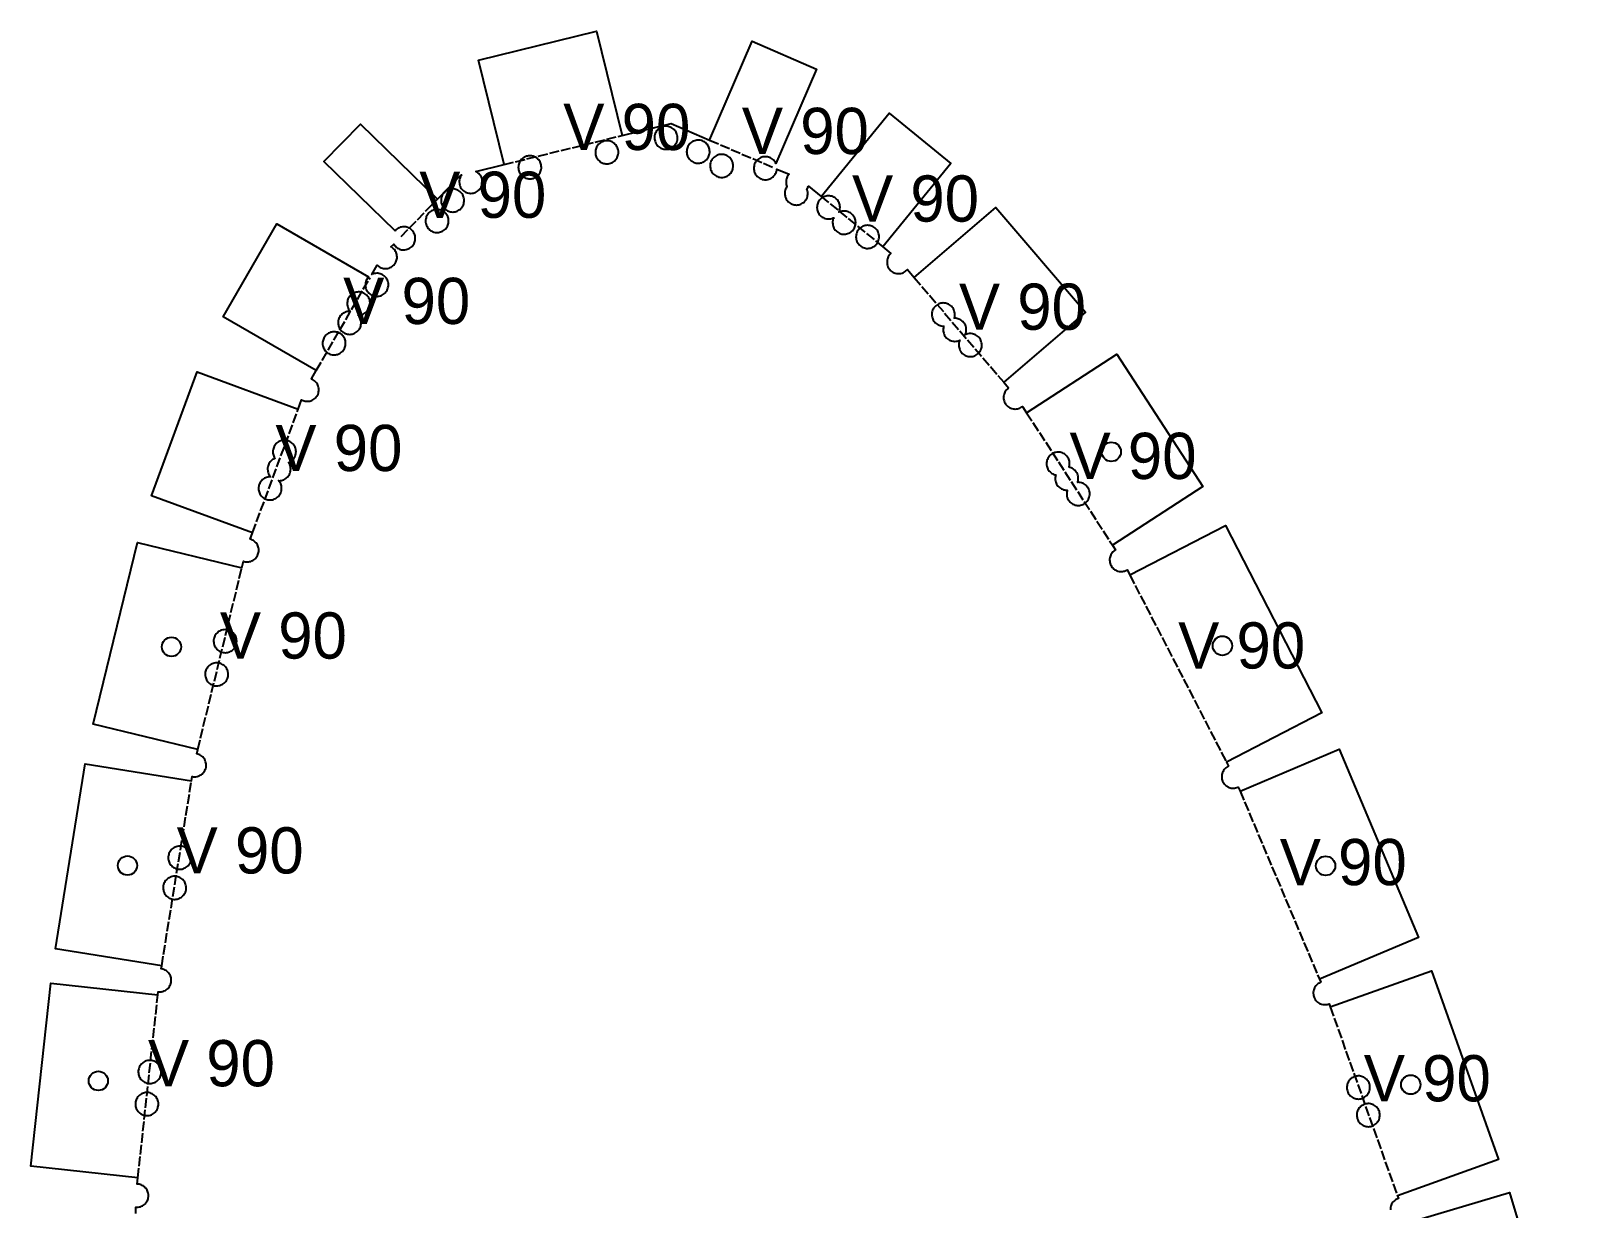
# Model space of a CAD drawing. Header units: millimetres. Extents: x 0 to 2534, y 0 to 1219.
# Drawn here: x 1947.7 to 2149.2, y 822.3 to 975.3 of the extents above; entities that cross this region are included whole.
import ezdxf

# ---------------------------------------------------------------- set-up
doc = ezdxf.new("R2010")
doc.units = ezdxf.units.MM
doc.linetypes.add('DASHED', pattern=[1.524, 1.27, -0.254])
for name, color, linetype in [('CUT', 7, 'CONTINUOUS'), ('ETCH', 8, 'CONTINUOUS'), ('HOLE', 6, 'CONTINUOUS'), ('VALLEY', 1, 'DASHED')]:
    doc.layers.add(name, color=color, linetype=linetype)

msp = doc.modelspace()

# ---------------------------------------------------------------- linework, layer by layer
at = {"layer": 'CUT'}
for points in [[(1961.35, 821.71), (1961.35, 822.52), (1961.5, 822.51), (1961.65, 822.52), (1961.79, 822.55), (1961.93, 822.58), (1962.07, 822.64), (1962.2, 822.7), (1962.33, 822.78), (1962.45, 822.87), (1962.55, 822.97), (1962.65, 823.08), (1962.74, 823.2), (1962.81, 823.32), (1962.87, 823.46), (1962.92, 823.6), (1962.95, 823.74), (1962.97, 823.89), (1962.98, 824.03), (1962.97, 824.18), (1962.95, 824.33), (1962.91, 824.47), (1962.86, 824.61), (1962.79, 824.74), (1962.71, 824.86), (1962.63, 824.98), (1962.52, 825.09), (1962.41, 825.19), (1962.29, 825.27), (1962.17, 825.35), (1962.03, 825.41), (1961.89, 825.45), (1961.75, 825.49), (1961.61, 825.51), (1961.52, 825.51), (1961.6, 826.32), (1947.71, 827.83), (1950.3, 851.62), (1964.19, 850.11), (1964.23, 850.5), (1964.31, 850.49), (1964.46, 850.48), (1964.61, 850.49), (1964.75, 850.51), (1964.9, 850.55), (1965.03, 850.6), (1965.17, 850.67), (1965.29, 850.75), (1965.41, 850.84), (1965.52, 850.94), (1965.61, 851.05), (1965.7, 851.17), (1965.77, 851.29), (1965.83, 851.43), (1965.88, 851.57), (1965.92, 851.71), (1965.94, 851.86), (1965.94, 852), (1965.93, 852.15), (1965.91, 852.29), (1965.87, 852.44), (1965.82, 852.58), (1965.75, 852.71), (1965.68, 852.83), (1965.59, 852.95), (1965.49, 853.06), (1965.38, 853.15), (1965.26, 853.24), (1965.13, 853.31), (1965, 853.38), (1964.86, 853.42), (1964.71, 853.46), (1964.63, 853.47), (1964.69, 853.85), (1950.9, 856.07), (1954.76, 880.1), (1968.56, 877.88), (1968.65, 878.46), (1968.7, 878.45), (1968.84, 878.43), (1968.99, 878.42), (1969.14, 878.43), (1969.28, 878.46), (1969.43, 878.5), (1969.56, 878.55), (1969.7, 878.61), (1969.82, 878.69), (1969.94, 878.78), (1970.05, 878.88), (1970.14, 878.99), (1970.23, 879.11), (1970.3, 879.24), (1970.36, 879.37), (1970.41, 879.51), (1970.45, 879.65), (1970.47, 879.8), (1970.47, 879.95), (1970.46, 880.09), (1970.44, 880.24), (1970.4, 880.38), (1970.35, 880.52), (1970.28, 880.65), (1970.21, 880.78), (1970.12, 880.89), (1970.02, 881), (1969.91, 881.1), (1969.79, 881.18), (1969.66, 881.26), (1969.53, 881.32), (1969.39, 881.37), (1969.24, 881.4), (1969.38, 881.97), (1955.81, 885.27), (1961.54, 908.87), (1975.11, 905.57), (1975.32, 906.41), (1975.39, 906.39), (1975.53, 906.35), (1975.68, 906.33), (1975.82, 906.33), (1975.97, 906.34), (1976.12, 906.36), (1976.26, 906.4), (1976.4, 906.45), (1976.53, 906.52), (1976.65, 906.59), (1976.77, 906.68), (1976.88, 906.78), (1976.98, 906.89), (1977.06, 907.01), (1977.14, 907.14), (1977.2, 907.27), (1977.24, 907.41), (1977.28, 907.56), (1977.3, 907.7), (1977.3, 907.85), (1977.29, 908), (1977.27, 908.14), (1977.23, 908.28), (1977.18, 908.42), (1977.12, 908.55), (1977.04, 908.68), (1976.95, 908.8), (1976.85, 908.9), (1976.74, 909), (1976.62, 909.09), (1976.49, 909.16), (1976.36, 909.22), (1976.22, 909.27), (1976.19, 909.28), (1976.49, 910.09), (1963.38, 914.92), (1969.32, 931.01), (1982.43, 926.18), (1982.87, 927.38), (1982.92, 927.35), (1983.05, 927.29), (1983.19, 927.24), (1983.33, 927.21), (1983.48, 927.19), (1983.63, 927.19), (1983.77, 927.19), (1983.92, 927.22), (1984.06, 927.26), (1984.2, 927.31), (1984.33, 927.37), (1984.46, 927.45), (1984.57, 927.54), (1984.68, 927.64), (1984.78, 927.75), (1984.86, 927.87), (1984.94, 928), (1985, 928.13), (1985.05, 928.27), (1985.08, 928.41), (1985.1, 928.56), (1985.11, 928.71), (1985.1, 928.85), (1985.07, 929), (1985.04, 929.14), (1984.98, 929.28), (1984.92, 929.41), (1984.84, 929.54), (1984.75, 929.65), (1984.65, 929.76), (1984.54, 929.86), (1984.42, 929.94), (1984.29, 930.02), (1984.16, 930.08), (1984.14, 930.09), (1984.78, 931.19), (1972.69, 938.18), (1979.66, 950.25), (1991.57, 943.37), (1991.57, 943.37), (1991.48, 943.26), (1991.39, 943.14), (1991.32, 943.01), (1991.25, 942.88), (1991.21, 942.74), (1991.17, 942.59), (1991.15, 942.45), (1991.15, 942.3), (1991.16, 942.15), (1991.18, 942.01), (1991.22, 941.87), (1991.27, 941.73), (1991.34, 941.6), (1991.41, 941.47), (1991.5, 941.35), (1991.6, 941.25), (1991.71, 941.15), (1991.83, 941.06), (1991.96, 940.99), (1992.09, 940.93), (1992.23, 940.88), (1992.38, 940.85), (1992.52, 940.83), (1992.67, 940.82), (1992.82, 940.83), (1992.96, 940.86), (1993.1, 940.89), (1993.24, 940.94), (1993.37, 941.01), (1993.5, 941.09), (1993.62, 941.18), (1993.72, 941.28), (1993.82, 941.39), (1993.91, 941.51), (1993.98, 941.63), (1994.04, 941.77), (1994.09, 941.91), (1994.12, 942.05), (1994.14, 942.2), (1994.15, 942.34), (1994.14, 942.49), (1994.12, 942.64), (1994.08, 942.78), (1994.03, 942.92), (1993.96, 943.05), (1993.88, 943.17), (1993.79, 943.29), (1993.69, 943.4), (1993.58, 943.5), (1993.46, 943.58), (1993.34, 943.66), (1993.2, 943.72), (1993.06, 943.76), (1992.92, 943.8), (1992.77, 943.82), (1992.63, 943.82), (1992.48, 943.81), (1992.34, 943.79), (1992.19, 943.75), (1992.05, 943.7), (1991.99, 943.67), (1992.69, 944.89), (1992.73, 944.85), (1992.84, 944.75), (1992.96, 944.67), (1993.08, 944.59), (1993.22, 944.53), (1993.36, 944.49), (1993.5, 944.45), (1993.64, 944.43), (1993.79, 944.43), (1993.94, 944.44), (1994.08, 944.46), (1994.23, 944.5), (1994.36, 944.55), (1994.5, 944.61), (1994.62, 944.69), (1994.74, 944.78), (1994.85, 944.88), (1994.94, 944.99), (1995.03, 945.11), (1995.1, 945.24), (1995.16, 945.37), (1995.21, 945.51), (1995.25, 945.65), (1995.27, 945.8), (1995.27, 945.95), (1995.26, 946.09), (1995.24, 946.24), (1995.2, 946.38), (1995.15, 946.52), (1995.08, 946.65), (1995.01, 946.78), (1994.92, 946.89), (1994.82, 947), (1994.71, 947.1), (1994.59, 947.19), (1994.48, 947.25), (1994.83, 947.61), (1994.9, 947.51), (1994.99, 947.39), (1995.09, 947.28), (1995.2, 947.18), (1995.32, 947.1), (1995.45, 947.02), (1995.58, 946.96), (1995.72, 946.92), (1995.86, 946.88), (1996.01, 946.86), (1996.16, 946.86), (1996.3, 946.87), (1996.45, 946.89), (1996.59, 946.93), (1996.73, 946.98), (1996.86, 947.04), (1996.99, 947.12), (1997.1, 947.21), (1997.21, 947.31), (1997.31, 947.42), (1997.39, 947.54), (1997.47, 947.67), (1997.53, 947.8), (1997.58, 947.94), (1997.61, 948.08), (1997.63, 948.23), (1997.63, 948.38), (1997.63, 948.52), (1997.6, 948.67), (1997.56, 948.81), (1997.51, 948.95), (1997.45, 949.08), (1997.37, 949.21), (1997.28, 949.32), (1997.18, 949.43), (1997.07, 949.53), (1996.95, 949.62), (1996.82, 949.69), (1996.69, 949.75), (1996.55, 949.8), (1996.41, 949.83), (1996.26, 949.85), (1996.11, 949.86), (1995.97, 949.85), (1995.82, 949.82), (1995.68, 949.79), (1995.54, 949.73), (1995.41, 949.67), (1995.28, 949.59), (1995.17, 949.5), (1995.06, 949.4), (1995.01, 949.35), (1985.77, 958.33), (1990.5, 963.19), (2000.51, 953.45), (2003.55, 956.57), (2003.64, 956.59), (2003.59, 956.52), (2003.51, 956.39), (2003.45, 956.26), (2003.41, 956.12), (2003.37, 955.97), (2003.35, 955.83), (2003.35, 955.68), (2003.36, 955.53), (2003.38, 955.39), (2003.42, 955.25), (2003.47, 955.11), (2003.53, 954.98), (2003.61, 954.85), (2003.7, 954.73), (2003.8, 954.63), (2003.91, 954.53), (2004.03, 954.44), (2004.16, 954.37), (2004.29, 954.31), (2004.43, 954.26), (2004.58, 954.23), (2004.72, 954.21), (2004.87, 954.2), (2005.02, 954.21), (2005.16, 954.23), (2005.3, 954.27), (2005.44, 954.32), (2005.57, 954.39), (2005.7, 954.47), (2005.82, 954.55), (2005.92, 954.66), (2006.02, 954.77), (2006.11, 954.88), (2006.18, 955.01), (2006.24, 955.15), (2006.29, 955.29), (2006.32, 955.43), (2006.34, 955.57), (2006.35, 955.72), (2006.34, 955.87), (2006.31, 956.01), (2006.28, 956.16), (2006.23, 956.29), (2006.16, 956.43), (2006.08, 956.55), (2005.99, 956.67), (2005.89, 956.78), (2005.78, 956.87), (2005.66, 956.96), (2005.54, 957.03), (2005.5, 957.05), (2009.18, 957.95), (2005.85, 971.52), (2021.2, 975.28), (2024.53, 961.72), (2030.87, 963.27), (2035.88, 961.12), (2041.4, 973.95), (2049.77, 970.34), (2044.49, 958.06), (2044.42, 958.19), (2044.35, 958.32), (2044.26, 958.43), (2044.16, 958.54), (2044.05, 958.64), (2043.93, 958.72), (2043.8, 958.8), (2043.67, 958.86), (2043.53, 958.91), (2043.38, 958.94), (2043.24, 958.96), (2043.09, 958.96), (2042.94, 958.96), (2042.8, 958.93), (2042.66, 958.89), (2042.52, 958.84), (2042.39, 958.78), (2042.26, 958.7), (2042.14, 958.61), (2042.04, 958.51), (2041.94, 958.4), (2041.85, 958.28), (2041.78, 958.15), (2041.72, 958.02), (2041.67, 957.88), (2041.64, 957.74), (2041.62, 957.59), (2041.61, 957.44), (2041.62, 957.3), (2041.64, 957.15), (2041.68, 957.01), (2041.73, 956.87), (2041.8, 956.74), (2041.88, 956.61), (2041.97, 956.5), (2042.07, 956.39), (2042.18, 956.29), (2042.3, 956.21), (2042.42, 956.13), (2042.56, 956.07), (2042.7, 956.02), (2042.84, 955.99), (2042.99, 955.97), (2043.13, 955.96), (2043.28, 955.97), (2043.43, 956), (2043.57, 956.04), (2043.71, 956.09), (2043.84, 956.15), (2043.96, 956.23), (2044.08, 956.32), (2044.19, 956.42), (2044.28, 956.53), (2044.37, 956.65), (2044.44, 956.78), (2044.51, 956.91), (2044.55, 957.05), (2044.59, 957.19), (2044.61, 957.34), (2044.61, 957.36), (2046.19, 956.68), (2046.13, 956.6), (2046.04, 956.48), (2045.97, 956.35), (2045.9, 956.22), (2045.86, 956.08), (2045.82, 955.93), (2045.8, 955.79), (2045.8, 955.64), (2045.81, 955.49), (2045.83, 955.35), (2045.87, 955.21), (2045.92, 955.07), (2045.92, 955.06), (2045.88, 955), (2045.8, 954.87), (2045.74, 954.74), (2045.69, 954.6), (2045.66, 954.45), (2045.64, 954.31), (2045.63, 954.16), (2045.64, 954.01), (2045.67, 953.87), (2045.7, 953.73), (2045.76, 953.59), (2045.82, 953.46), (2045.9, 953.33), (2045.99, 953.21), (2046.09, 953.11), (2046.2, 953.01), (2046.32, 952.92), (2046.45, 952.85), (2046.58, 952.79), (2046.72, 952.74), (2046.86, 952.71), (2047.01, 952.69), (2047.15, 952.68), (2047.3, 952.69), (2047.45, 952.71), (2047.59, 952.75), (2047.73, 952.8), (2047.86, 952.87), (2047.98, 952.95), (2048.1, 953.03), (2048.21, 953.14), (2048.31, 953.25), (2048.39, 953.36), (2048.47, 953.49), (2048.53, 953.63), (2048.58, 953.77), (2048.61, 953.91), (2048.63, 954.05), (2048.63, 954.2), (2048.62, 954.35), (2048.6, 954.49), (2048.56, 954.64), (2048.51, 954.77), (2048.51, 954.78), (2048.56, 954.85), (2048.63, 954.97), (2048.69, 955.11), (2048.71, 955.15), (2050.35, 953.81), (2059.18, 964.63), (2067.22, 958.07), (2058.39, 947.25), (2059.43, 946.4), (2059.34, 946.31), (2059.24, 946.2), (2059.16, 946.08), (2059.08, 945.95), (2059.02, 945.82), (2058.97, 945.68), (2058.94, 945.54), (2058.92, 945.39), (2058.92, 945.24), (2058.92, 945.1), (2058.95, 944.95), (2058.99, 944.81), (2059.04, 944.67), (2059.1, 944.54), (2059.18, 944.41), (2059.27, 944.3), (2059.37, 944.19), (2059.48, 944.09), (2059.6, 944.01), (2059.73, 943.93), (2059.86, 943.87), (2060, 943.82), (2060.14, 943.79), (2060.29, 943.77), (2060.44, 943.77), (2060.58, 943.77), (2060.73, 943.8), (2060.87, 943.84), (2061.01, 943.89), (2061.14, 943.95), (2061.27, 944.03), (2061.38, 944.12), (2061.49, 944.22), (2061.57, 944.31), (2062.44, 943.28), (2073.06, 952.36), (2084.7, 938.75), (2074.08, 929.67), (2074.72, 928.92), (2074.71, 928.92), (2074.6, 928.83), (2074.49, 928.73), (2074.39, 928.62), (2074.31, 928.5), (2074.23, 928.37), (2074.17, 928.24), (2074.12, 928.1), (2074.09, 927.96), (2074.07, 927.81), (2074.06, 927.66), (2074.07, 927.52), (2074.1, 927.37), (2074.14, 927.23), (2074.19, 927.09), (2074.25, 926.96), (2074.33, 926.83), (2074.42, 926.72), (2074.52, 926.61), (2074.63, 926.51), (2074.75, 926.42), (2074.88, 926.35), (2075.01, 926.29), (2075.15, 926.24), (2075.29, 926.21), (2075.44, 926.19), (2075.59, 926.18), (2075.73, 926.19), (2075.88, 926.22), (2076.02, 926.25), (2076.16, 926.31), (2076.29, 926.37), (2076.42, 926.45), (2076.51, 926.52), (2077.05, 925.7), (2088.77, 933.31), (2099.93, 916.12), (2088.21, 908.51), (2088.62, 907.89), (2088.61, 907.89), (2088.49, 907.81), (2088.37, 907.72), (2088.26, 907.62), (2088.16, 907.51), (2088.08, 907.39), (2088, 907.26), (2087.94, 907.13), (2087.9, 906.99), (2087.86, 906.85), (2087.84, 906.7), (2087.84, 906.55), (2087.85, 906.41), (2087.87, 906.26), (2087.91, 906.12), (2087.96, 905.98), (2088.02, 905.85), (2088.1, 905.72), (2088.19, 905.61), (2088.29, 905.5), (2088.4, 905.4), (2088.52, 905.32), (2088.65, 905.24), (2088.78, 905.18), (2088.92, 905.13), (2089.06, 905.1), (2089.21, 905.08), (2089.36, 905.07), (2089.5, 905.08), (2089.65, 905.11), (2089.79, 905.14), (2089.93, 905.2), (2090.06, 905.26), (2090.12, 905.3), (2090.46, 904.63), (2102.88, 911.04), (2115.43, 886.73), (2103.02, 880.32), (2103.29, 879.8), (2103.18, 879.75), (2103.05, 879.67), (2102.93, 879.58), (2102.83, 879.48), (2102.73, 879.37), (2102.64, 879.25), (2102.57, 879.12), (2102.51, 878.99), (2102.46, 878.85), (2102.43, 878.71), (2102.41, 878.56), (2102.4, 878.42), (2102.41, 878.27), (2102.43, 878.12), (2102.47, 877.98), (2102.52, 877.84), (2102.59, 877.71), (2102.67, 877.59), (2102.75, 877.47), (2102.86, 877.36), (2102.97, 877.26), (2103.08, 877.18), (2103.21, 877.1), (2103.35, 877.04), (2103.49, 876.99), (2103.63, 876.96), (2103.77, 876.94), (2103.92, 876.94), (2104.07, 876.95), (2104.21, 876.97), (2104.36, 877.01), (2104.49, 877.06), (2104.56, 877.09), (2104.78, 876.55), (2117.65, 881.99), (2127.97, 857.55), (2115.1, 852.12), (2115.27, 851.72), (2115.2, 851.7), (2115.07, 851.63), (2114.95, 851.55), (2114.83, 851.47), (2114.72, 851.36), (2114.62, 851.25), (2114.54, 851.14), (2114.46, 851.01), (2114.4, 850.87), (2114.36, 850.73), (2114.32, 850.59), (2114.3, 850.45), (2114.3, 850.3), (2114.31, 850.15), (2114.33, 850.01), (2114.37, 849.86), (2114.42, 849.73), (2114.42, 849.73), (2114.48, 849.59), (2114.56, 849.47), (2114.65, 849.35), (2114.75, 849.24), (2114.86, 849.15), (2114.98, 849.06), (2115.11, 848.99), (2115.24, 848.93), (2115.38, 848.88), (2115.53, 848.84), (2115.67, 848.82), (2115.82, 848.82), (2115.97, 848.83), (2116.11, 848.85), (2116.25, 848.89), (2116.35, 848.93), (2116.5, 848.52), (2129.66, 853.2), (2138.38, 828.69), (2125.22, 824.01), (2125.35, 823.64), (2125.22, 823.59), (2125.08, 823.53), (2124.96, 823.45), (2124.84, 823.36), (2124.73, 823.26), (2124.64, 823.15), (2124.55, 823.03), (2124.48, 822.9), (2124.42, 822.77), (2124.37, 822.63), (2124.33, 822.49), (2124.31, 822.34), (2124.31, 822.19)], [(2126.4, 820.42), (2139.78, 824.42), (2149.21, 792.89)]]:
    msp.add_lwpolyline(points, dxfattribs=at)
for points in [[(2029.39, 960.16), (2029.52, 960.08), (2029.65, 960.02), (2029.79, 959.97), (2029.93, 959.94), (2030.08, 959.92), (2030.23, 959.92), (2030.37, 959.93), (2030.52, 959.95), (2030.66, 959.99), (2030.8, 960.04), (2030.93, 960.1), (2031.06, 960.18), (2031.17, 960.27), (2031.28, 960.37), (2031.38, 960.48), (2031.46, 960.6), (2031.54, 960.73), (2031.6, 960.86), (2031.65, 961), (2031.68, 961.14), (2031.7, 961.29), (2031.71, 961.44), (2031.7, 961.58), (2031.67, 961.73), (2031.63, 961.87), (2031.58, 962.01), (2031.52, 962.14), (2031.44, 962.27), (2031.35, 962.38), (2031.25, 962.49), (2031.14, 962.59), (2031.02, 962.67), (2030.89, 962.75), (2030.76, 962.81), (2030.62, 962.86), (2030.48, 962.89), (2030.33, 962.91), (2030.18, 962.92), (2030.04, 962.91), (2029.89, 962.88), (2029.75, 962.85), (2029.61, 962.79), (2029.48, 962.73), (2029.35, 962.65), (2029.24, 962.56), (2029.13, 962.46), (2029.03, 962.35), (2028.95, 962.23), (2028.87, 962.1), (2028.81, 961.97), (2028.76, 961.83), (2028.73, 961.69), (2028.71, 961.54), (2028.71, 961.4), (2028.71, 961.25), (2028.74, 961.1), (2028.78, 960.96), (2028.83, 960.82), (2028.89, 960.69), (2028.97, 960.57), (2029.06, 960.45), (2029.16, 960.34), (2029.27, 960.24), (2029.39, 960.16)], [(2021.84, 958.2), (2021.98, 958.14), (2022.11, 958.09), (2022.26, 958.06), (2022.4, 958.04), (2022.55, 958.03), (2022.7, 958.04), (2022.84, 958.07), (2022.99, 958.1), (2023.12, 958.16), (2023.26, 958.22), (2023.38, 958.3), (2023.5, 958.39), (2023.61, 958.49), (2023.7, 958.6), (2023.79, 958.72), (2023.86, 958.84), (2023.92, 958.98), (2023.97, 959.12), (2024.01, 959.26), (2024.02, 959.41), (2024.03, 959.55), (2024.02, 959.7), (2024, 959.85), (2023.96, 959.99), (2023.91, 960.13), (2023.84, 960.26), (2023.77, 960.38), (2023.68, 960.5), (2023.58, 960.61), (2023.47, 960.71), (2023.35, 960.79), (2023.22, 960.87), (2023.08, 960.93), (2022.95, 960.97), (2022.8, 961.01), (2022.66, 961.03), (2022.51, 961.03), (2022.36, 961.02), (2022.22, 961), (2022.07, 960.96), (2021.94, 960.91), (2021.8, 960.85), (2021.68, 960.77), (2021.56, 960.68), (2021.45, 960.58), (2021.36, 960.47), (2021.27, 960.35), (2021.2, 960.22), (2021.14, 960.09), (2021.09, 959.95), (2021.05, 959.81), (2021.04, 959.66), (2021.03, 959.51), (2021.04, 959.37), (2021.06, 959.22), (2021.1, 959.08), (2021.15, 958.94), (2021.22, 958.81), (2021.29, 958.68), (2021.38, 958.57), (2021.48, 958.46), (2021.59, 958.36), (2021.71, 958.27), (2021.84, 958.2)], [(2033.46, 958.44), (2033.58, 958.36), (2033.7, 958.28), (2033.84, 958.22), (2033.98, 958.17), (2034.12, 958.14), (2034.27, 958.12), (2034.41, 958.11), (2034.56, 958.12), (2034.7, 958.15), (2034.85, 958.18), (2034.98, 958.24), (2035.12, 958.3), (2035.24, 958.38), (2035.36, 958.47), (2035.47, 958.57), (2035.56, 958.68), (2035.65, 958.8), (2035.72, 958.93), (2035.79, 959.06), (2035.83, 959.2), (2035.87, 959.34), (2035.89, 959.49), (2035.89, 959.63), (2035.88, 959.78), (2035.86, 959.93), (2035.82, 960.07), (2035.77, 960.21), (2035.7, 960.34), (2035.63, 960.46), (2035.54, 960.58), (2035.44, 960.69), (2035.33, 960.79), (2035.21, 960.87), (2035.08, 960.95), (2034.95, 961.01), (2034.81, 961.06), (2034.66, 961.09), (2034.52, 961.11), (2034.37, 961.11), (2034.22, 961.1), (2034.08, 961.08), (2033.94, 961.04), (2033.8, 960.99), (2033.67, 960.93), (2033.54, 960.85), (2033.42, 960.76), (2033.32, 960.66), (2033.22, 960.55), (2033.13, 960.43), (2033.06, 960.3), (2033, 960.17), (2032.95, 960.03), (2032.92, 959.89), (2032.9, 959.74), (2032.89, 959.59), (2032.9, 959.45), (2032.92, 959.3), (2032.96, 959.16), (2033.01, 959.02), (2033.08, 958.89), (2033.16, 958.76), (2033.25, 958.65), (2033.35, 958.54), (2033.46, 958.44)], [(2036.88, 956.37), (2037.02, 956.32), (2037.17, 956.29), (2037.31, 956.27), (2037.46, 956.26), (2037.61, 956.27), (2037.75, 956.3), (2037.89, 956.33), (2038.03, 956.39), (2038.16, 956.45), (2038.29, 956.53), (2038.41, 956.62), (2038.51, 956.72), (2038.61, 956.83), (2038.7, 956.95), (2038.77, 957.08), (2038.83, 957.21), (2038.88, 957.35), (2038.91, 957.49), (2038.93, 957.64), (2038.94, 957.78), (2038.93, 957.93), (2038.91, 958.08), (2038.87, 958.22), (2038.82, 958.36), (2038.75, 958.49), (2038.67, 958.61), (2038.58, 958.73), (2038.48, 958.84), (2038.37, 958.94), (2038.25, 959.02), (2038.13, 959.1), (2037.99, 959.16), (2037.85, 959.21), (2037.71, 959.24), (2037.56, 959.26), (2037.42, 959.26), (2037.27, 959.25), (2037.13, 959.23), (2036.98, 959.19), (2036.85, 959.14), (2036.71, 959.08), (2036.59, 959), (2036.47, 958.91), (2036.36, 958.81), (2036.27, 958.7), (2036.18, 958.58), (2036.11, 958.45), (2036.05, 958.32), (2036, 958.18), (2035.96, 958.04), (2035.94, 957.89), (2035.94, 957.74), (2035.95, 957.6), (2035.97, 957.45), (2036.01, 957.31), (2036.06, 957.17), (2036.13, 957.04), (2036.2, 956.91), (2036.29, 956.8), (2036.39, 956.69), (2036.5, 956.59), (2036.62, 956.51), (2036.75, 956.43), (2036.88, 956.37)], [(2011.8, 958.9), (2011.67, 958.82), (2011.56, 958.73), (2011.45, 958.63), (2011.35, 958.52), (2011.26, 958.4), (2011.19, 958.27), (2011.13, 958.14), (2011.08, 958), (2011.05, 957.86), (2011.03, 957.71), (2011.02, 957.56), (2011.03, 957.42), (2011.06, 957.27), (2011.09, 957.13), (2011.15, 956.99), (2011.21, 956.86), (2011.29, 956.73), (2011.38, 956.62), (2011.48, 956.51), (2011.59, 956.41), (2011.71, 956.32), (2011.83, 956.25), (2011.97, 956.19), (2012.11, 956.14), (2012.25, 956.11), (2012.4, 956.09), (2012.54, 956.08), (2012.69, 956.09), (2012.84, 956.12), (2012.98, 956.15), (2013.12, 956.21), (2013.25, 956.27), (2013.37, 956.35), (2013.49, 956.44), (2013.6, 956.54), (2013.7, 956.65), (2013.78, 956.77), (2013.86, 956.89), (2013.92, 957.03), (2013.96, 957.17), (2014, 957.31), (2014.02, 957.46), (2014.02, 957.6), (2014.01, 957.75), (2013.99, 957.9), (2013.95, 958.04), (2013.9, 958.18), (2013.84, 958.31), (2013.76, 958.43), (2013.67, 958.55), (2013.57, 958.66), (2013.46, 958.76), (2013.34, 958.84), (2013.21, 958.92), (2013.08, 958.98), (2012.94, 959.02), (2012.79, 959.06), (2012.65, 959.08), (2012.5, 959.08), (2012.36, 959.07), (2012.21, 959.05), (2012.07, 959.01), (2011.93, 958.96), (2011.8, 958.9)], [(2001.52, 954.42), (2001.41, 954.32), (2001.31, 954.21), (2001.23, 954.09), (2001.15, 953.96), (2001.09, 953.83), (2001.04, 953.69), (2001.01, 953.54), (2000.99, 953.4), (2000.98, 953.25), (2000.99, 953.1), (2001.02, 952.96), (2001.05, 952.82), (2001.11, 952.68), (2001.17, 952.55), (2001.25, 952.42), (2001.34, 952.3), (2001.44, 952.2), (2001.55, 952.1), (2001.67, 952.01), (2001.8, 951.94), (2001.93, 951.88), (2002.07, 951.83), (2002.21, 951.8), (2002.36, 951.78), (2002.51, 951.77), (2002.65, 951.78), (2002.8, 951.8), (2002.94, 951.84), (2003.08, 951.89), (2003.21, 951.96), (2003.33, 952.04), (2003.45, 952.12), (2003.56, 952.22), (2003.66, 952.34), (2003.74, 952.45), (2003.82, 952.58), (2003.88, 952.72), (2003.93, 952.86), (2003.96, 953), (2003.98, 953.14), (2003.98, 953.29), (2003.97, 953.44), (2003.95, 953.58), (2003.91, 953.73), (2003.86, 953.86), (2003.8, 954), (2003.72, 954.12), (2003.63, 954.24), (2003.53, 954.35), (2003.42, 954.44), (2003.3, 954.53), (2003.17, 954.6), (2003.04, 954.66), (2002.9, 954.71), (2002.76, 954.75), (2002.61, 954.77), (2002.46, 954.77), (2002.32, 954.76), (2002.17, 954.74), (2002.03, 954.7), (2001.89, 954.65), (2001.76, 954.58), (2001.63, 954.51), (2001.52, 954.42)], [(2053.51, 948.91), (2053.66, 948.93), (2053.8, 948.97), (2053.94, 949.02), (2054.07, 949.09), (2054.2, 949.16), (2054.31, 949.25), (2054.42, 949.35), (2054.52, 949.46), (2054.6, 949.58), (2054.68, 949.71), (2054.74, 949.84), (2054.79, 949.98), (2054.82, 950.13), (2054.84, 950.27), (2054.85, 950.42), (2054.84, 950.57), (2054.81, 950.71), (2054.77, 950.85), (2054.72, 950.99), (2054.66, 951.12), (2054.58, 951.25), (2054.49, 951.37), (2054.39, 951.47), (2054.28, 951.57), (2054.16, 951.66), (2054.03, 951.73), (2053.9, 951.79), (2053.76, 951.84), (2053.62, 951.87), (2053.47, 951.89), (2053.32, 951.9), (2053.18, 951.89), (2053.03, 951.87), (2052.89, 951.83), (2052.75, 951.78), (2052.67, 951.74), (2052.71, 951.82), (2052.76, 951.96), (2052.79, 952.11), (2052.81, 952.25), (2052.82, 952.4), (2052.81, 952.55), (2052.79, 952.69), (2052.75, 952.83), (2052.7, 952.97), (2052.63, 953.1), (2052.56, 953.23), (2052.47, 953.35), (2052.37, 953.45), (2052.26, 953.55), (2052.14, 953.64), (2052.01, 953.71), (2051.87, 953.77), (2051.74, 953.82), (2051.59, 953.85), (2051.45, 953.87), (2051.3, 953.88), (2051.15, 953.87), (2051.01, 953.85), (2050.86, 953.81), (2050.73, 953.76), (2050.59, 953.69), (2050.47, 953.61), (2050.35, 953.53), (2050.24, 953.42), (2050.15, 953.31), (2050.06, 953.19), (2049.99, 953.07), (2049.93, 952.93), (2049.88, 952.79), (2049.84, 952.65), (2049.83, 952.51), (2049.82, 952.36), (2049.83, 952.21), (2049.85, 952.07), (2049.89, 951.92), (2049.94, 951.79), (2050.01, 951.65), (2050.08, 951.53), (2050.17, 951.41), (2050.27, 951.3), (2050.38, 951.21), (2050.5, 951.12), (2050.63, 951.05), (2050.77, 950.99), (2050.9, 950.94), (2051.05, 950.9), (2051.19, 950.88), (2051.34, 950.88), (2051.49, 950.89), (2051.63, 950.91), (2051.78, 950.95), (2051.91, 951), (2051.99, 951.04), (2051.95, 950.95), (2051.9, 950.81), (2051.87, 950.67), (2051.85, 950.52), (2051.85, 950.38), (2051.86, 950.23), (2051.88, 950.09), (2051.92, 949.94), (2051.97, 949.81), (2052.03, 949.67), (2052.11, 949.55), (2052.2, 949.43), (2052.3, 949.32), (2052.41, 949.23), (2052.53, 949.14), (2052.66, 949.07), (2052.79, 949), (2052.93, 948.96), (2053.07, 948.92), (2053.22, 948.9), (2053.37, 948.9), (2053.51, 948.91)], [(2000.45, 952.11), (2000.3, 952.1), (2000.16, 952.07), (2000.01, 952.04), (1999.88, 951.98), (1999.74, 951.92), (1999.62, 951.84), (1999.5, 951.75), (1999.39, 951.65), (1999.3, 951.54), (1999.21, 951.42), (1999.14, 951.3), (1999.07, 951.16), (1999.03, 951.02), (1998.99, 950.88), (1998.97, 950.73), (1998.97, 950.59), (1998.98, 950.44), (1999, 950.29), (1999.04, 950.15), (1999.09, 950.01), (1999.16, 949.88), (1999.23, 949.76), (1999.32, 949.64), (1999.42, 949.53), (1999.53, 949.43), (1999.65, 949.35), (1999.78, 949.27), (1999.91, 949.21), (2000.05, 949.17), (2000.2, 949.13), (2000.34, 949.11), (2000.49, 949.11), (2000.64, 949.12), (2000.78, 949.14), (2000.92, 949.18), (2001.06, 949.23), (2001.19, 949.29), (2001.32, 949.37), (2001.44, 949.46), (2001.54, 949.56), (2001.64, 949.67), (2001.73, 949.79), (2001.8, 949.92), (2001.86, 950.05), (2001.91, 950.19), (2001.94, 950.33), (2001.96, 950.48), (2001.97, 950.63), (2001.96, 950.77), (2001.94, 950.92), (2001.9, 951.06), (2001.85, 951.2), (2001.78, 951.33), (2001.7, 951.46), (2001.61, 951.57), (2001.51, 951.68), (2001.4, 951.78), (2001.28, 951.87), (2001.16, 951.94), (2001.02, 952), (2000.88, 952.05), (2000.74, 952.08), (2000.59, 952.1), (2000.45, 952.11)], [(2056.99, 947.17), (2057.12, 947.24), (2057.24, 947.31), (2057.36, 947.4), (2057.47, 947.5), (2057.57, 947.61), (2057.65, 947.73), (2057.73, 947.86), (2057.79, 947.99), (2057.83, 948.13), (2057.87, 948.28), (2057.89, 948.42), (2057.89, 948.57), (2057.88, 948.72), (2057.86, 948.86), (2057.82, 949), (2057.77, 949.14), (2057.71, 949.27), (2057.63, 949.4), (2057.54, 949.52), (2057.44, 949.62), (2057.33, 949.72), (2057.21, 949.81), (2057.08, 949.88), (2056.95, 949.94), (2056.81, 949.99), (2056.67, 950.02), (2056.52, 950.04), (2056.37, 950.05), (2056.23, 950.04), (2056.08, 950.02), (2055.94, 949.98), (2055.8, 949.93), (2055.67, 949.86), (2055.54, 949.78), (2055.43, 949.69), (2055.32, 949.59), (2055.22, 949.48), (2055.13, 949.36), (2055.06, 949.24), (2055, 949.1), (2054.95, 948.96), (2054.92, 948.82), (2054.9, 948.67), (2054.89, 948.53), (2054.9, 948.38), (2054.93, 948.24), (2054.96, 948.09), (2055.02, 947.96), (2055.08, 947.82), (2055.16, 947.7), (2055.25, 947.58), (2055.35, 947.47), (2055.46, 947.38), (2055.58, 947.29), (2055.7, 947.22), (2055.84, 947.15), (2055.98, 947.11), (2056.12, 947.07), (2056.27, 947.05), (2056.41, 947.05), (2056.56, 947.06), (2056.71, 947.08), (2056.85, 947.12), (2056.99, 947.17)], [(1988.79, 940.02), (1988.78, 939.87), (1988.79, 939.72), (1988.82, 939.58), (1988.86, 939.44), (1988.91, 939.3), (1988.97, 939.17), (1989.05, 939.04), (1989.14, 938.92), (1989.18, 938.88), (1989.09, 938.88), (1988.94, 938.87), (1988.79, 938.85), (1988.65, 938.81), (1988.51, 938.76), (1988.38, 938.7), (1988.26, 938.62), (1988.14, 938.53), (1988.03, 938.43), (1987.94, 938.32), (1987.85, 938.2), (1987.78, 938.07), (1987.71, 937.94), (1987.67, 937.8), (1987.63, 937.66), (1987.61, 937.51), (1987.61, 937.36), (1987.62, 937.22), (1987.64, 937.07), (1987.68, 936.93), (1987.73, 936.79), (1987.79, 936.66), (1987.87, 936.53), (1987.96, 936.42), (1988.06, 936.31), (1988.17, 936.21), (1988.29, 936.13), (1988.42, 936.05), (1988.55, 935.99), (1988.69, 935.94), (1988.84, 935.91), (1988.98, 935.89), (1989.13, 935.88), (1989.28, 935.89), (1989.42, 935.92), (1989.56, 935.95), (1989.7, 936.01), (1989.83, 936.07), (1989.96, 936.15), (1990.08, 936.24), (1990.18, 936.34), (1990.28, 936.45), (1990.37, 936.57), (1990.44, 936.7), (1990.5, 936.83), (1990.55, 936.97), (1990.58, 937.11), (1990.6, 937.26), (1990.61, 937.4), (1990.6, 937.55), (1990.57, 937.7), (1990.54, 937.84), (1990.49, 937.98), (1990.42, 938.11), (1990.34, 938.23), (1990.25, 938.35), (1990.21, 938.4), (1990.31, 938.39), (1990.45, 938.4), (1990.6, 938.43), (1990.74, 938.46), (1990.88, 938.51), (1991.01, 938.58), (1991.14, 938.66), (1991.25, 938.75), (1991.36, 938.85), (1991.46, 938.96), (1991.54, 939.08), (1991.62, 939.2), (1991.68, 939.34), (1991.73, 939.48), (1991.76, 939.62), (1991.78, 939.77), (1991.78, 939.91), (1991.78, 940.06), (1991.75, 940.21), (1991.71, 940.35), (1991.66, 940.49), (1991.6, 940.62), (1991.52, 940.74), (1991.43, 940.86), (1991.33, 940.97), (1991.22, 941.07), (1991.1, 941.15), (1990.97, 941.23), (1990.84, 941.29), (1990.7, 941.33), (1990.56, 941.37), (1990.41, 941.39), (1990.26, 941.39), (1990.12, 941.38), (1989.97, 941.36), (1989.83, 941.32), (1989.69, 941.27), (1989.56, 941.21), (1989.43, 941.13), (1989.32, 941.04), (1989.21, 940.94), (1989.11, 940.83), (1989.03, 940.71), (1988.95, 940.58), (1988.89, 940.45), (1988.84, 940.31), (1988.81, 940.16), (1988.79, 940.02)], [(2070.82, 933.44), (2070.92, 933.55), (2071, 933.67), (2071.08, 933.8), (2071.14, 933.94), (2071.19, 934.07), (2071.22, 934.22), (2071.24, 934.36), (2071.25, 934.51), (2071.24, 934.66), (2071.21, 934.8), (2071.17, 934.95), (2071.12, 935.08), (2071.06, 935.22), (2070.98, 935.34), (2070.89, 935.46), (2070.79, 935.57), (2070.68, 935.66), (2070.56, 935.75), (2070.43, 935.82), (2070.3, 935.88), (2070.16, 935.93), (2070.02, 935.97), (2069.87, 935.98), (2069.72, 935.99), (2069.58, 935.98), (2069.43, 935.96), (2069.29, 935.92), (2069.15, 935.87), (2069.07, 935.83), (2069.11, 935.92), (2069.16, 936.06), (2069.19, 936.2), (2069.21, 936.34), (2069.22, 936.49), (2069.21, 936.64), (2069.19, 936.78), (2069.15, 936.93), (2069.1, 937.06), (2069.03, 937.2), (2068.95, 937.32), (2068.87, 937.44), (2068.77, 937.55), (2068.65, 937.64), (2068.54, 937.73), (2068.41, 937.8), (2068.27, 937.86), (2068.13, 937.91), (2067.99, 937.95), (2067.85, 937.97), (2067.7, 937.97), (2067.65, 937.97), (2067.68, 938.04), (2067.71, 938.19), (2067.73, 938.33), (2067.73, 938.48), (2067.73, 938.63), (2067.7, 938.77), (2067.66, 938.91), (2067.61, 939.05), (2067.55, 939.18), (2067.47, 939.31), (2067.38, 939.43), (2067.28, 939.53), (2067.17, 939.63), (2067.05, 939.72), (2066.92, 939.79), (2066.79, 939.85), (2066.65, 939.9), (2066.51, 939.93), (2066.36, 939.95), (2066.21, 939.96), (2066.07, 939.95), (2065.92, 939.92), (2065.78, 939.89), (2065.64, 939.84), (2065.51, 939.77), (2065.38, 939.69), (2065.27, 939.6), (2065.16, 939.5), (2065.06, 939.39), (2064.98, 939.27), (2064.9, 939.15), (2064.84, 939.01), (2064.79, 938.87), (2064.76, 938.73), (2064.74, 938.58), (2064.73, 938.44), (2064.74, 938.29), (2064.77, 938.14), (2064.81, 938), (2064.86, 937.86), (2064.92, 937.73), (2065, 937.61), (2065.09, 937.49), (2065.19, 937.38), (2065.3, 937.29), (2065.42, 937.2), (2065.55, 937.13), (2065.68, 937.06), (2065.82, 937.02), (2065.96, 936.98), (2066.11, 936.96), (2066.26, 936.96), (2066.3, 936.96), (2066.28, 936.89), (2066.24, 936.74), (2066.22, 936.6), (2066.22, 936.45), (2066.23, 936.3), (2066.25, 936.16), (2066.29, 936.02), (2066.34, 935.88), (2066.41, 935.75), (2066.48, 935.62), (2066.57, 935.5), (2066.67, 935.4), (2066.78, 935.3), (2066.9, 935.21), (2067.03, 935.14), (2067.16, 935.08), (2067.3, 935.03), (2067.45, 935), (2067.59, 934.98), (2067.74, 934.97), (2067.89, 934.98), (2068.03, 935), (2068.17, 935.04), (2068.31, 935.09), (2068.39, 935.13), (2068.35, 935.04), (2068.3, 934.91), (2068.27, 934.76), (2068.25, 934.62), (2068.25, 934.47), (2068.25, 934.32), (2068.28, 934.18), (2068.32, 934.03), (2068.37, 933.9), (2068.43, 933.76), (2068.51, 933.64), (2068.6, 933.52), (2068.7, 933.41), (2068.81, 933.32), (2068.93, 933.23), (2069.06, 933.16), (2069.19, 933.1), (2069.33, 933.05), (2069.47, 933.02), (2069.62, 933), (2069.77, 932.99), (2069.91, 933), (2070.06, 933.02), (2070.2, 933.06), (2070.34, 933.11), (2070.47, 933.18), (2070.6, 933.25), (2070.71, 933.34), (2070.82, 933.44)], [(1986.78, 936.19), (1986.64, 936.15), (1986.5, 936.1), (1986.37, 936.03), (1986.24, 935.96), (1986.12, 935.87), (1986.02, 935.77), (1985.92, 935.66), (1985.83, 935.54), (1985.76, 935.41), (1985.7, 935.27), (1985.65, 935.14), (1985.62, 934.99), (1985.6, 934.85), (1985.59, 934.7), (1985.6, 934.55), (1985.63, 934.41), (1985.66, 934.26), (1985.71, 934.13), (1985.78, 933.99), (1985.86, 933.87), (1985.95, 933.75), (1986.05, 933.64), (1986.16, 933.55), (1986.28, 933.46), (1986.4, 933.39), (1986.54, 933.33), (1986.68, 933.28), (1986.82, 933.24), (1986.97, 933.23), (1987.11, 933.22), (1987.26, 933.23), (1987.41, 933.25), (1987.55, 933.29), (1987.69, 933.34), (1987.82, 933.41), (1987.94, 933.48), (1988.06, 933.57), (1988.17, 933.67), (1988.26, 933.78), (1988.35, 933.9), (1988.42, 934.03), (1988.49, 934.17), (1988.53, 934.3), (1988.57, 934.45), (1988.59, 934.59), (1988.59, 934.74), (1988.58, 934.89), (1988.56, 935.03), (1988.52, 935.18), (1988.47, 935.31), (1988.41, 935.45), (1988.33, 935.57), (1988.24, 935.69), (1988.14, 935.8), (1988.03, 935.89), (1987.91, 935.98), (1987.78, 936.05), (1987.65, 936.11), (1987.51, 936.16), (1987.36, 936.19), (1987.22, 936.21), (1987.07, 936.22), (1986.92, 936.21), (1986.78, 936.19)], [(1979.24, 921.2), (1979.2, 921.06), (1979.16, 920.91), (1979.14, 920.77), (1979.14, 920.62), (1979.15, 920.47), (1979.17, 920.33), (1979.21, 920.19), (1979.26, 920.05), (1979.32, 919.92), (1979.4, 919.79), (1979.41, 919.78), (1979.36, 919.76), (1979.22, 919.69), (1979.1, 919.62), (1978.98, 919.53), (1978.87, 919.43), (1978.78, 919.32), (1978.69, 919.2), (1978.62, 919.07), (1978.55, 918.94), (1978.51, 918.8), (1978.47, 918.65), (1978.45, 918.51), (1978.45, 918.36), (1978.46, 918.21), (1978.48, 918.07), (1978.52, 917.93), (1978.57, 917.79), (1978.64, 917.66), (1978.71, 917.53), (1978.8, 917.41), (1978.84, 917.37), (1978.75, 917.37), (1978.6, 917.36), (1978.46, 917.34), (1978.32, 917.3), (1978.18, 917.25), (1978.05, 917.19), (1977.92, 917.11), (1977.8, 917.02), (1977.7, 916.92), (1977.6, 916.81), (1977.51, 916.69), (1977.44, 916.56), (1977.38, 916.43), (1977.33, 916.29), (1977.3, 916.15), (1977.28, 916), (1977.27, 915.85), (1977.28, 915.71), (1977.3, 915.56), (1977.34, 915.42), (1977.39, 915.28), (1977.46, 915.15), (1977.54, 915.02), (1977.63, 914.91), (1977.73, 914.8), (1977.84, 914.7), (1977.96, 914.61), (1978.08, 914.54), (1978.22, 914.48), (1978.36, 914.43), (1978.5, 914.4), (1978.65, 914.38), (1978.79, 914.37), (1978.94, 914.38), (1979.08, 914.41), (1979.23, 914.44), (1979.36, 914.5), (1979.5, 914.56), (1979.62, 914.64), (1979.74, 914.73), (1979.85, 914.83), (1979.94, 914.94), (1980.03, 915.06), (1980.1, 915.18), (1980.17, 915.32), (1980.21, 915.46), (1980.25, 915.6), (1980.27, 915.75), (1980.27, 915.89), (1980.26, 916.04), (1980.24, 916.19), (1980.2, 916.33), (1980.15, 916.47), (1980.08, 916.6), (1980.01, 916.72), (1979.92, 916.84), (1979.88, 916.89), (1979.97, 916.88), (1980.12, 916.89), (1980.26, 916.92), (1980.4, 916.95), (1980.54, 917), (1980.67, 917.07), (1980.8, 917.15), (1980.92, 917.24), (1981.02, 917.34), (1981.12, 917.45), (1981.21, 917.57), (1981.28, 917.69), (1981.34, 917.83), (1981.39, 917.97), (1981.42, 918.11), (1981.44, 918.26), (1981.45, 918.4), (1981.44, 918.55), (1981.42, 918.7), (1981.38, 918.84), (1981.33, 918.98), (1981.26, 919.11), (1981.18, 919.23), (1981.18, 919.24), (1981.23, 919.26), (1981.36, 919.33), (1981.49, 919.41), (1981.6, 919.49), (1981.71, 919.6), (1981.81, 919.71), (1981.9, 919.83), (1981.97, 919.95), (1982.03, 920.09), (1982.08, 920.23), (1982.11, 920.37), (1982.13, 920.51), (1982.14, 920.66), (1982.13, 920.81), (1982.1, 920.95), (1982.07, 921.1), (1982.01, 921.23), (1981.95, 921.37), (1981.87, 921.49), (1981.78, 921.61), (1981.68, 921.72), (1981.57, 921.81), (1981.45, 921.9), (1981.33, 921.97), (1981.19, 922.03), (1981.05, 922.08), (1980.91, 922.12), (1980.76, 922.14), (1980.62, 922.14), (1980.47, 922.13), (1980.32, 922.11), (1980.18, 922.07), (1980.04, 922.02), (1979.91, 921.95), (1979.79, 921.88), (1979.67, 921.79), (1979.56, 921.69), (1979.46, 921.58), (1979.38, 921.46), (1979.3, 921.33), (1979.24, 921.2)], [(2085.09, 914.48), (2085.15, 914.61), (2085.2, 914.75), (2085.23, 914.89), (2085.25, 915.04), (2085.26, 915.19), (2085.25, 915.33), (2085.22, 915.48), (2085.19, 915.62), (2085.13, 915.76), (2085.07, 915.89), (2084.99, 916.02), (2084.9, 916.13), (2084.8, 916.24), (2084.69, 916.34), (2084.57, 916.42), (2084.45, 916.5), (2084.31, 916.56), (2084.17, 916.61), (2084.03, 916.64), (2083.88, 916.66), (2083.74, 916.67), (2083.69, 916.66), (2083.71, 916.74), (2083.75, 916.88), (2083.77, 917.03), (2083.77, 917.17), (2083.76, 917.32), (2083.74, 917.47), (2083.7, 917.61), (2083.65, 917.75), (2083.58, 917.88), (2083.51, 918), (2083.42, 918.12), (2083.32, 918.23), (2083.21, 918.33), (2083.09, 918.41), (2082.96, 918.49), (2082.83, 918.55), (2082.69, 918.59), (2082.57, 918.62), (2082.59, 918.68), (2082.62, 918.82), (2082.64, 918.97), (2082.64, 919.11), (2082.64, 919.26), (2082.61, 919.41), (2082.57, 919.55), (2082.52, 919.69), (2082.46, 919.82), (2082.38, 919.94), (2082.29, 920.06), (2082.19, 920.17), (2082.08, 920.26), (2081.96, 920.35), (2081.83, 920.42), (2081.7, 920.49), (2081.56, 920.53), (2081.42, 920.57), (2081.27, 920.59), (2081.12, 920.59), (2080.98, 920.58), (2080.83, 920.56), (2080.69, 920.52), (2080.55, 920.47), (2080.42, 920.41), (2080.29, 920.33), (2080.18, 920.24), (2080.07, 920.14), (2079.97, 920.03), (2079.89, 919.91), (2079.81, 919.78), (2079.75, 919.65), (2079.7, 919.51), (2079.67, 919.36), (2079.65, 919.22), (2079.64, 919.07), (2079.65, 918.92), (2079.68, 918.78), (2079.72, 918.64), (2079.77, 918.5), (2079.83, 918.37), (2079.91, 918.24), (2080, 918.12), (2080.1, 918.02), (2080.21, 917.92), (2080.33, 917.83), (2080.46, 917.76), (2080.59, 917.7), (2080.73, 917.65), (2080.85, 917.62), (2080.83, 917.57), (2080.8, 917.42), (2080.78, 917.28), (2080.77, 917.13), (2080.78, 916.98), (2080.8, 916.84), (2080.84, 916.7), (2080.89, 916.56), (2080.96, 916.43), (2081.04, 916.3), (2081.13, 916.18), (2081.23, 916.08), (2081.34, 915.98), (2081.46, 915.89), (2081.58, 915.82), (2081.72, 915.76), (2081.86, 915.71), (2082, 915.68), (2082.15, 915.66), (2082.29, 915.65), (2082.34, 915.66), (2082.32, 915.58), (2082.28, 915.44), (2082.26, 915.29), (2082.26, 915.14), (2082.27, 915), (2082.29, 914.85), (2082.33, 914.71), (2082.38, 914.57), (2082.44, 914.44), (2082.52, 914.31), (2082.61, 914.2), (2082.71, 914.09), (2082.82, 913.99), (2082.94, 913.91), (2083.07, 913.83), (2083.2, 913.77), (2083.34, 913.72), (2083.48, 913.69), (2083.63, 913.67), (2083.78, 913.67), (2083.92, 913.67), (2084.07, 913.7), (2084.21, 913.74), (2084.35, 913.79), (2084.48, 913.85), (2084.61, 913.93), (2084.72, 914.02), (2084.83, 914.12), (2084.93, 914.23), (2085.02, 914.35), (2085.09, 914.48)], [(1973.06, 897.52), (1972.92, 897.53), (1972.77, 897.52), (1972.62, 897.5), (1972.48, 897.46), (1972.34, 897.41), (1972.21, 897.34), (1972.09, 897.27), (1971.97, 897.18), (1971.86, 897.08), (1971.76, 896.97), (1971.68, 896.85), (1971.6, 896.72), (1971.54, 896.58), (1971.5, 896.45), (1971.46, 896.3), (1971.44, 896.16), (1971.44, 896.01), (1971.45, 895.86), (1971.47, 895.72), (1971.51, 895.57), (1971.56, 895.44), (1971.62, 895.3), (1971.7, 895.18), (1971.79, 895.06), (1971.89, 894.95), (1972, 894.86), (1972.12, 894.77), (1972.25, 894.7), (1972.38, 894.64), (1972.52, 894.59), (1972.67, 894.56), (1972.81, 894.54), (1972.96, 894.53), (1973.11, 894.54), (1973.25, 894.56), (1973.39, 894.6), (1973.53, 894.65), (1973.66, 894.72), (1973.79, 894.79), (1973.91, 894.88), (1974.01, 894.98), (1974.11, 895.09), (1974.2, 895.21), (1974.27, 895.34), (1974.33, 895.48), (1974.38, 895.61), (1974.41, 895.76), (1974.43, 895.9), (1974.44, 896.05), (1974.43, 896.2), (1974.4, 896.34), (1974.37, 896.49), (1974.32, 896.62), (1974.25, 896.76), (1974.17, 896.88), (1974.08, 897), (1973.98, 897.11), (1973.87, 897.2), (1973.75, 897.29), (1973.63, 897.36), (1973.49, 897.42), (1973.35, 897.47), (1973.21, 897.51), (1973.06, 897.52)], [(1972.65, 892.98), (1972.52, 893.06), (1972.39, 893.12), (1972.25, 893.16), (1972.11, 893.2), (1971.96, 893.22), (1971.82, 893.22), (1971.67, 893.21), (1971.52, 893.19), (1971.38, 893.15), (1971.24, 893.1), (1971.11, 893.04), (1970.99, 892.96), (1970.87, 892.87), (1970.76, 892.77), (1970.66, 892.66), (1970.58, 892.54), (1970.5, 892.41), (1970.44, 892.28), (1970.39, 892.14), (1970.36, 892), (1970.34, 891.85), (1970.34, 891.7), (1970.35, 891.56), (1970.37, 891.41), (1970.41, 891.27), (1970.46, 891.13), (1970.52, 891), (1970.6, 890.87), (1970.69, 890.76), (1970.79, 890.65), (1970.9, 890.55), (1971.02, 890.46), (1971.15, 890.39), (1971.28, 890.33), (1971.42, 890.28), (1971.56, 890.25), (1971.71, 890.23), (1971.86, 890.22), (1972, 890.23), (1972.15, 890.26), (1972.29, 890.29), (1972.43, 890.35), (1972.56, 890.41), (1972.69, 890.49), (1972.8, 890.58), (1972.91, 890.68), (1973.01, 890.79), (1973.09, 890.91), (1973.17, 891.03), (1973.23, 891.17), (1973.28, 891.31), (1973.31, 891.45), (1973.33, 891.6), (1973.34, 891.74), (1973.33, 891.89), (1973.3, 892.04), (1973.27, 892.18), (1973.21, 892.32), (1973.15, 892.45), (1973.07, 892.57), (1972.98, 892.69), (1972.88, 892.8), (1972.77, 892.9), (1972.65, 892.98)], [(1967.59, 869.3), (1967.45, 869.35), (1967.31, 869.39), (1967.16, 869.41), (1967.02, 869.41), (1966.87, 869.4), (1966.72, 869.38), (1966.58, 869.34), (1966.44, 869.29), (1966.31, 869.22), (1966.19, 869.15), (1966.07, 869.06), (1965.96, 868.96), (1965.87, 868.85), (1965.78, 868.73), (1965.71, 868.6), (1965.64, 868.47), (1965.6, 868.33), (1965.56, 868.18), (1965.54, 868.04), (1965.54, 867.89), (1965.55, 867.74), (1965.57, 867.6), (1965.61, 867.46), (1965.66, 867.32), (1965.72, 867.19), (1965.8, 867.06), (1965.89, 866.94), (1965.99, 866.84), (1966.1, 866.74), (1966.22, 866.65), (1966.35, 866.58), (1966.48, 866.52), (1966.62, 866.47), (1966.77, 866.44), (1966.91, 866.42), (1967.06, 866.41), (1967.21, 866.42), (1967.35, 866.44), (1967.49, 866.48), (1967.63, 866.53), (1967.76, 866.6), (1967.89, 866.68), (1968.01, 866.76), (1968.11, 866.87), (1968.21, 866.98), (1968.3, 867.1), (1968.37, 867.22), (1968.43, 867.36), (1968.48, 867.5), (1968.51, 867.64), (1968.53, 867.78), (1968.54, 867.93), (1968.53, 868.08), (1968.5, 868.22), (1968.47, 868.37), (1968.42, 868.5), (1968.35, 868.64), (1968.27, 868.76), (1968.18, 868.88), (1968.08, 868.99), (1967.97, 869.08), (1967.85, 869.17), (1967.73, 869.24), (1967.59, 869.3)], [(1967.52, 864.96), (1967.42, 865.07), (1967.31, 865.17), (1967.19, 865.25), (1967.06, 865.33), (1966.93, 865.39), (1966.79, 865.44), (1966.65, 865.47), (1966.5, 865.49), (1966.35, 865.5), (1966.21, 865.49), (1966.06, 865.46), (1965.92, 865.42), (1965.78, 865.37), (1965.65, 865.31), (1965.52, 865.23), (1965.41, 865.14), (1965.3, 865.04), (1965.2, 864.93), (1965.11, 864.81), (1965.04, 864.68), (1964.98, 864.55), (1964.93, 864.41), (1964.9, 864.27), (1964.88, 864.12), (1964.87, 863.97), (1964.88, 863.83), (1964.91, 863.68), (1964.94, 863.54), (1965, 863.4), (1965.06, 863.27), (1965.14, 863.14), (1965.23, 863.03), (1965.33, 862.92), (1965.44, 862.82), (1965.56, 862.74), (1965.68, 862.66), (1965.82, 862.6), (1965.96, 862.55), (1966.1, 862.52), (1966.25, 862.5), (1966.39, 862.5), (1966.54, 862.51), (1966.69, 862.53), (1966.83, 862.57), (1966.97, 862.62), (1967.1, 862.68), (1967.22, 862.76), (1967.34, 862.85), (1967.45, 862.95), (1967.55, 863.06), (1967.63, 863.18), (1967.71, 863.31), (1967.77, 863.44), (1967.81, 863.58), (1967.85, 863.72), (1967.87, 863.87), (1967.87, 864.02), (1967.86, 864.16), (1967.84, 864.31), (1967.8, 864.45), (1967.75, 864.59), (1967.69, 864.72), (1967.61, 864.85), (1967.52, 864.96)], [(1964.08, 841.26), (1963.96, 841.34), (1963.84, 841.42), (1963.7, 841.48), (1963.56, 841.53), (1963.42, 841.56), (1963.27, 841.58), (1963.13, 841.58), (1962.98, 841.57), (1962.83, 841.55), (1962.69, 841.51), (1962.55, 841.46), (1962.42, 841.4), (1962.3, 841.32), (1962.18, 841.23), (1962.07, 841.13), (1961.98, 841.02), (1961.89, 840.9), (1961.82, 840.77), (1961.75, 840.64), (1961.71, 840.5), (1961.67, 840.36), (1961.65, 840.21), (1961.65, 840.06), (1961.66, 839.92), (1961.68, 839.77), (1961.72, 839.63), (1961.77, 839.49), (1961.84, 839.36), (1961.91, 839.23), (1962, 839.12), (1962.1, 839.01), (1962.21, 838.91), (1962.33, 838.83), (1962.46, 838.75), (1962.59, 838.69), (1962.73, 838.64), (1962.88, 838.61), (1963.02, 838.59), (1963.17, 838.58), (1963.32, 838.59), (1963.46, 838.62), (1963.6, 838.65), (1963.74, 838.71), (1963.87, 838.77), (1964, 838.85), (1964.12, 838.94), (1964.22, 839.04), (1964.32, 839.15), (1964.41, 839.27), (1964.48, 839.4), (1964.54, 839.53), (1964.59, 839.67), (1964.62, 839.81), (1964.64, 839.96), (1964.65, 840.1), (1964.64, 840.25), (1964.61, 840.4), (1964.58, 840.54), (1964.53, 840.68), (1964.46, 840.81), (1964.38, 840.93), (1964.29, 841.05), (1964.19, 841.16), (1964.08, 841.26)], [(2121.6, 837.65), (2121.64, 837.79), (2121.65, 837.94), (2121.66, 838.08), (2121.65, 838.23), (2121.63, 838.38), (2121.59, 838.52), (2121.54, 838.66), (2121.47, 838.79), (2121.4, 838.91), (2121.31, 839.03), (2121.21, 839.14), (2121.1, 839.23), (2120.98, 839.32), (2120.85, 839.39), (2120.71, 839.46), (2120.58, 839.5), (2120.43, 839.54), (2120.29, 839.56), (2120.14, 839.56), (2119.99, 839.55), (2119.85, 839.53), (2119.7, 839.49), (2119.57, 839.44), (2119.43, 839.37), (2119.31, 839.3), (2119.19, 839.21), (2119.08, 839.11), (2118.99, 839), (2118.9, 838.88), (2118.83, 838.75), (2118.77, 838.62), (2118.72, 838.48), (2118.69, 838.33), (2118.67, 838.19), (2118.66, 838.04), (2118.67, 837.89), (2118.69, 837.75), (2118.73, 837.61), (2118.78, 837.47), (2118.85, 837.34), (2118.92, 837.21), (2119.01, 837.09), (2119.11, 836.99), (2119.22, 836.89), (2119.34, 836.8), (2119.47, 836.73), (2119.61, 836.67), (2119.74, 836.62), (2119.89, 836.59), (2120.03, 836.57), (2120.18, 836.56), (2120.33, 836.57), (2120.47, 836.6), (2120.62, 836.63), (2120.75, 836.68), (2120.89, 836.75), (2121.01, 836.83), (2121.13, 836.92), (2121.24, 837.02), (2121.33, 837.13), (2121.42, 837.25), (2121.49, 837.37), (2121.55, 837.51), (2121.6, 837.65)], [(1964.08, 836.64), (1964.01, 836.76), (1963.92, 836.88), (1963.82, 836.99), (1963.71, 837.08), (1963.59, 837.17), (1963.46, 837.24), (1963.33, 837.3), (1963.19, 837.35), (1963.04, 837.39), (1962.9, 837.41), (1962.75, 837.41), (1962.6, 837.4), (1962.46, 837.38), (1962.32, 837.34), (1962.18, 837.29), (1962.05, 837.22), (1961.92, 837.15), (1961.8, 837.06), (1961.7, 836.96), (1961.6, 836.85), (1961.51, 836.73), (1961.44, 836.6), (1961.38, 836.47), (1961.33, 836.33), (1961.3, 836.18), (1961.28, 836.04), (1961.27, 835.89), (1961.28, 835.74), (1961.3, 835.6), (1961.34, 835.46), (1961.39, 835.32), (1961.46, 835.19), (1961.54, 835.06), (1961.63, 834.94), (1961.73, 834.84), (1961.84, 834.74), (1961.96, 834.65), (1962.08, 834.58), (1962.22, 834.52), (1962.36, 834.47), (1962.5, 834.44), (1962.65, 834.42), (1962.79, 834.41), (1962.94, 834.42), (1963.08, 834.44), (1963.23, 834.48), (1963.36, 834.53), (1963.5, 834.6), (1963.62, 834.68), (1963.74, 834.76), (1963.85, 834.87), (1963.94, 834.98), (1964.03, 835.09), (1964.1, 835.22), (1964.17, 835.36), (1964.21, 835.5), (1964.25, 835.64), (1964.27, 835.78), (1964.27, 835.93), (1964.26, 836.08), (1964.24, 836.22), (1964.2, 836.37), (1964.15, 836.5), (1964.08, 836.64)], [(2122.95, 834.49), (2122.94, 834.64), (2122.91, 834.78), (2122.88, 834.93), (2122.82, 835.06), (2122.76, 835.2), (2122.68, 835.32), (2122.59, 835.44), (2122.49, 835.55), (2122.38, 835.64), (2122.26, 835.73), (2122.13, 835.8), (2122, 835.86), (2121.86, 835.91), (2121.72, 835.95), (2121.57, 835.97), (2121.43, 835.97), (2121.28, 835.96), (2121.13, 835.94), (2120.99, 835.9), (2120.85, 835.85), (2120.72, 835.78), (2120.6, 835.71), (2120.48, 835.62), (2120.37, 835.52), (2120.27, 835.41), (2120.19, 835.29), (2120.11, 835.16), (2120.05, 835.03), (2120, 834.89), (2119.97, 834.74), (2119.95, 834.6), (2119.95, 834.45), (2119.96, 834.3), (2119.98, 834.16), (2120.02, 834.02), (2120.07, 833.88), (2120.13, 833.75), (2120.21, 833.62), (2120.3, 833.5), (2120.4, 833.4), (2120.51, 833.3), (2120.63, 833.21), (2120.76, 833.14), (2120.89, 833.08), (2121.03, 833.03), (2121.17, 833), (2121.32, 832.98), (2121.47, 832.97), (2121.61, 832.98), (2121.76, 833), (2121.9, 833.04), (2122.04, 833.09), (2122.17, 833.16), (2122.3, 833.24), (2122.41, 833.32), (2122.52, 833.42), (2122.62, 833.54), (2122.7, 833.65), (2122.78, 833.78), (2122.84, 833.92), (2122.89, 834.06), (2122.92, 834.2), (2122.94, 834.34), (2122.95, 834.49)]]:
    msp.add_lwpolyline(points, close=True, dxfattribs=at)
at = {"layer": 'HOLE'}
for centre in [(2088.06, 920.63), (2102.49, 895.44), (1965.96, 895.3), (1960.24, 866.89), (2115.9, 866.85), (1956.46, 838.92), (2126.96, 838.43)]:
    msp.add_circle(centre, 1.25, dxfattribs=at)
at = {"layer": 'VALLEY'}
for p, q in [((2009.18, 957.95), (2024.53, 961.72)), ((2035.88, 961.12), (2044.25, 957.51)), ((1995.79, 948.59), (2000.51, 953.45)), ((2050.35, 953.81), (2058.39, 947.25)), ((1984.78, 931.19), (1991.76, 943.26)), ((2062.44, 943.28), (2074.08, 929.67)), ((1976.49, 910.09), (1982.43, 926.18)), ((2077.05, 925.7), (2088.21, 908.51)), ((1969.38, 881.97), (1975.11, 905.57)), ((2090.46, 904.63), (2103.02, 880.32)), ((1964.69, 853.85), (1968.56, 877.88)), ((2104.78, 876.55), (2115.1, 852.12)), ((1961.6, 826.32), (1964.19, 850.11)), ((2116.5, 848.52), (2125.22, 824.01))]:
    msp.add_line(p, q, dxfattribs=at)

# ---------------------------------------------------------------- texts
at = {"layer": 'ETCH'}
for p in [(2016.86, 959.83), (2040.06, 959.31), (1998.15, 951.02), (2054.37, 950.53), (1988.27, 937.23), (2068.26, 936.48), (1979.46, 918.13), (2082.63, 917.1), (1972.25, 893.77), (2096.74, 892.48), (1966.63, 865.86), (2109.94, 864.34), (1962.9, 838.22), (2120.86, 836.26)]:
    msp.add_text('V 90', height=6, dxfattribs=at).set_placement(p)

doc.saveas('drawing.dxf')
